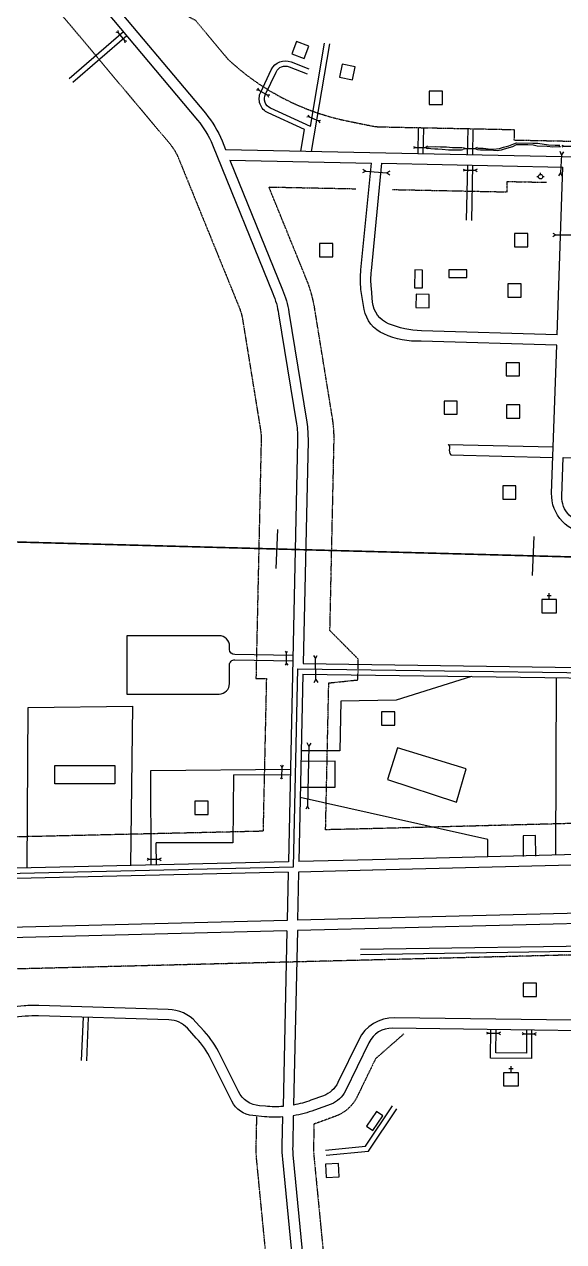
# Model space of a CAD drawing. Header units: inches. Extents: x 2666812 to 2767151, y 580083 to 705712.
# Drawn here: x 2701160 to 2702195, y 620232 to 622571 of the extents above; entities that cross this region are included whole.
import ezdxf

# ---------------------------------------------------------------- set-up
doc = ezdxf.new("R2010")
doc.units = ezdxf.units.IN
doc.header["$MEASUREMENT"] = 0
doc.linetypes.add('PHANTOM', pattern=[2.5, 1.25, -0.25, 0.25, -0.25, 0.25, -0.25])
for name, color, linetype in [('BND-MCD', 42, 'Continuous'), ('PLD-LANDBASE', 252, 'Continuous'), ('PLD-PAR', 1, 'Continuous')]:
    doc.layers.add(name, color=color, linetype=linetype)

# ---------------------------------------------------------------- blocks, each defined once
blk = doc.blocks.new('TIC')
blk.add_line((0, -0.5), (0, 0.5))
blk = doc.blocks.new('CULVERT')
for p, q in [((-52.3, 6.8), (-40.5, 0)), ((-40.5, 0), (-52.3, -6.8)), ((-40.5, 0), (40.5, 0)), ((52.3, 6.8), (40.5, 0)), ((40.5, 0), (52.3, -6.8))]:
    blk.add_line(p, q)
blk = doc.blocks.new('DWELLING2')
blk.add_lwpolyline([(28.3, -25.5), (28.3, 25.5), (-22.7, 25.5), (-22.7, -25.5)], close=True)
blk = doc.blocks.new('DRWAYCULVERT')
for p, q in [((-13.4, 2.1), (-9.7, 0)), ((-9.7, 0), (-13.4, -2.1)), ((-9.7, 0), (9.7, 0)), ((13.5, 2.2), (9.7, 0)), ((9.7, 0), (13.5, -2.2))]:
    blk.add_line(p, q)
blk = doc.blocks.new('CULVERT-LONG-PT1')
for p, q in [((-11.8, 6.8), (0, 0)), ((0, 0), (-11.8, -6.8))]:
    blk.add_line(p, q)
blk = doc.blocks.new('CULVERT-LONG-PT2')
for p, q in [((11.8, 6.8), (0, 0)), ((0, 0), (11.8, -6.8))]:
    blk.add_line(p, q)
blk = doc.blocks.new('FIREPLUG')
for points in [[(-7, 0), (-4.3, 0)], [(0, 4.3), (0, 7)], [(4.3, 0), (7, 0)]]:
    blk.add_lwpolyline(points)
blk.add_circle((0, 0), 4.28)
blk = doc.blocks.new('CHURCH')
for points in [[(0, 25.5), (0, 50.5)], [(-7.8, 41), (7.8, 41)]]:
    blk.add_lwpolyline(points)
blk.add_lwpolyline([(-28.3, -25.5), (28.3, -25.5), (28.3, 25.5), (-28.3, 25.5)], close=True)
blk = doc.blocks.new('HOUSETRL')
blk.add_lwpolyline([(-34.3, -14.8), (34.3, -14.8), (34.3, 14.8), (-34.3, 14.8)], close=True)

msp = doc.modelspace()

# ---------------------------------------------------------------- linework, layer by layer
at = {"layer": 'BND-MCD'}
for points in [[(2706503.4, 622973.9), (2705036, 622617.6, 0.159728), (2704924.8, 622548.7), (2704888.3, 622505.4), (2704914.2, 622060, -0.010508), (2704914.5, 622052), (2704921.5, 621615.8, -0.012051), (2704921.4, 621606.7), (2704903.1, 621035.8), (2703667, 621003.6), (2703666, 621545.8), (2703279.4, 621521.5), (2702954.9, 621528.1), (2702539.6, 621539.2), (2700635, 621589.8), (2699184.8, 621628.5)], [(2699834.3, 620965.5), (2700299.6, 620921.6, 0.029288), (2700321.9, 620920.8), (2701676.5, 620952.1), (2701684.8, 621333), (2702530.3, 621321.2), (2702791, 621317.5, -0.005308), (2702795, 621317.4), (2702925.5, 621312.8), (2702924.5, 620984.2), (2702526.1, 620973.8), (2702521.8, 620870.2), (2702512, 620633.2), (2702500, 620344.4, -0.004635), (2702499.8, 620340.5), (2702409.1, 618831.1)]]:
    msp.add_lwpolyline(points, format="xyb", dxfattribs=at)
at = {"layer": 'PLD-LANDBASE', "linetype": 'PHANTOM', "flags": 128}
for points in [[(2695849.2, 629343.9), (2696052.7, 629154.4, -0.024659), (2696061.6, 629145.2), (2696602.4, 628531.2), (2696705, 628422.5), (2696808.2, 628313.7), (2697105.4, 627993.7), (2697170.8, 627920.9), (2697148.2, 627672.8), (2697328.9, 627474.3), (2697402.9, 627541.6), (2697563.8, 627452.4), (2697830.2, 627083.8, -0.033377), (2697837.3, 627072.5), (2697954.4, 626854), (2697857.5, 626802), (2697893, 626735.8), (2697997.9, 626485.6), (2698099.3, 626528.1), (2698300.4, 626048.6, 0.008108), (2698304.3, 626039.7), (2698369.8, 625896.7), (2698307.1, 625805.4), (2698445.3, 625731.7), (2698561.8, 625477.5, 0.01267), (2698568.4, 625463.8), (2698722.1, 625168.7, 0.022407), (2698735.6, 625145.4), (2699061.1, 624637.3, 0.025685), (2699079, 624612.3), (2699428.1, 624173.8, 0.020139), (2699443.9, 624155.6), (2699923.8, 623643.4, 0.030233), (2699950.2, 623618.5), (2700168.6, 623435.7), (2700218.6, 623380.8), (2700531.6, 623118.8, 0.006745), (2700538.1, 623113.5), (2700558.8, 623097.2), (2700485.8, 623014.6), (2700947.5, 622648.9), (2701028.2, 622750.8), (2701220.8, 622598.2, -0.05081), (2701236.8, 622582.7), (2701438.4, 622342.3, -0.078113), (2701456, 622313), (2701572.1, 622027.4, -0.056433), (2701578.8, 622003.5), (2701613, 621792.4, -0.045588), (2701614.4, 621772.4), (2701604.4, 621314.1), (2701624.4, 621314.4), (2701618, 621020.7)], [(2701618, 621020.7), (2700320.2, 620990.8, -0.029288), (2700306.2, 620991.3), (2699702.5, 621048.2, -0.028435), (2699689.1, 621050.3), (2699095.8, 621175.3, -0.025655), (2699083.9, 621178.5), (2698451.7, 621381.2), (2698372.9, 621475.4), (2698290.1, 621538.2), (2698208.5, 621459.2), (2697323.7, 621759.5), (2696032.3, 622188.4, 0.018476), (2696012.5, 622194.2), (2695680.4, 622277.8, 0.022124), (2695656.1, 622282.8), (2694786.4, 622421.6, 0.010459), (2694774.8, 622423.2), (2693302.9, 622595.4, 0.000465), (2693302.3, 622595.5), (2688790.4, 623114.7, 0.000022), (2688790.4, 623114.7), (2687350.8, 623280.2)], [(2701738.1, 621023.5), (2701744.2, 621305.7), (2701800.1, 621311.4), (2701800.7, 621351.4), (2701746.4, 621406.2), (2701754.3, 621769.4, 0.045588), (2701751.2, 621814.8), (2701717, 622025.9, 0.056433), (2701701.8, 622080.1), (2701629.3, 622258.5)], [(2702535, 621044), (2701826.8, 621025.6, -0.000751), (2701826.4, 621025.6), (2701738.1, 621023.5)], [(2701888.3, 620631.4), (2701834, 620583.6), (2701798.7, 620510.8, -0.193958), (2701757.1, 620473.1), (2701725.4, 620461.5, -0.010373), (2701715.8, 620458.1, -0.010373)], [(2715584.3, 580082.8), (2715285.5, 580416.5, -0.049568), (2715255.7, 580457.2), (2715033.8, 580833.8, -0.059277), (2715009.6, 580889), (2714962.5, 581043.6), (2714948.1, 581039.2), (2714866.3, 581308.2), (2714851.9, 581303.8), (2714718.7, 581741.2, -0.002724), (2714717.8, 581744.2), (2714122.9, 583777.6, 0.001428), (2714122.7, 583778.2), (2714020.1, 584121.7), (2714034.4, 584126), (2713627.3, 585488.6, 0.002241), (2713626.9, 585489.7), (2712923.3, 587770, 0.022069), (2712919.4, 587780.8), (2712637, 588472.6, 0.037947), (2712628.2, 588490.2), (2712288.4, 589058, 0.027194), (2712280.4, 589069.7), (2711823.4, 589673.4, 0.015483), (2711818.3, 589679.7), (2711490.3, 590061.3, 0.04532), (2711473.4, 590077.7), (2710797.8, 590623.6, 0.031182), (2710784.6, 590633), (2709468.2, 591449.1, -0.001604), (2709466.8, 591450.1), (2708535.6, 592035.6, -0.043569), (2708498.2, 592064), (2708202.1, 592332, -0.041827), (2708171.3, 592364.9), (2707877, 592737.8, -0.061861), (2707842.5, 592794.8), (2707684.7, 593147.3, -0.053032), (2707667, 593201.6), (2707545.9, 593772.8, -0.023462), (2707541.8, 593797.8), (2707418.4, 594865.2, 0.012675), (2707417.4, 594871.8), (2707340.7, 595329.9, 0.032174), (2707336.9, 595346.2), (2707210.3, 595762.5), (2706441.6, 598173.7, 0.002157), (2706441.3, 598174.6), (2705838.5, 600010.6, -0.002322), (2705837.7, 600013.1), (2705069, 602429.8, -0.038473), (2705058.8, 602473.2), (2705000, 602851.2, -0.039292), (2704996.6, 602896.5), (2704997.9, 603335, -0.039446), (2705001.6, 603380.6), (2705050.1, 603679.6, -0.03715), (2705060.1, 603721.5), (2705323, 604544.5, 0.032042), (2705326.4, 604558.2), (2705368.3, 604786.7, 0.047703), (2705370, 604807.5), (2705367.2, 605099.7, 0.045631), (2705365.2, 605119.6), (2705284.1, 605536.7, 0.05584), (2705276.8, 605560), (2705140.7, 605869, 0.043123), (2705131.6, 605885.6), (2705058.4, 605995.4), (2705075.1, 606006.5), (2704807.6, 606408.2, -0.043359), (2704785.1, 606449.2), (2704651.2, 606753.8, -0.04117), (2704636.7, 606795.8), (2704561.2, 607092, -0.051478), (2704553.1, 607146.8), (2704538.9, 607471.4, -0.036485), (2704540, 607510.7), (2704566, 607764.9, -0.018757), (2704568.8, 607784.9), (2704765.6, 608884.5, 0.009271), (2704766.3, 608889.3), (2704824.4, 609301.6, 0.025274), (2704825.6, 609314.7), (2704837.2, 609614.4, 0.040232), (2704836.4, 609635.2), (2704776.7, 610121.7, 0.035831), (2704773.1, 610140), (2704659.8, 610557.3, 0.029076), (2704655, 610571.6), (2704484.8, 610995.7, 0.041799), (2704475.1, 611015.1), (2704292.6, 611313.8), (2704275.5, 611303.4), (2704221.5, 611391.7, 0.037631), (2704211.9, 611405.1), (2704162.3, 611464), (2704177.6, 611476.9), (2703914.2, 611790.3, 0.036367), (2703901, 611803.8), (2703641.2, 612034.6, 0.02821), (2703629.7, 612043.7), (2703317.5, 612263.6, 0.032774), (2703303, 612272.4), (2702439.8, 612724.5, -0.028712), (2702413.2, 612740.5), (2702125.6, 612936, -0.085263), (2702059.8, 612999.5), (2701901.5, 613215.2, -0.094297), (2701858, 613306.3), (2701794.1, 613549, -0.063959), (2701785.3, 613617.2), (2701784.9, 613808.8, -0.058705), (2701792.2, 613871.6), (2702265.7, 615868.2, 0.025478), (2702268.1, 615881.2), (2702304.3, 616156.6, 0.051845), (2702305.1, 616183.4), (2702218.5, 617316.9, 0.008951), (2702218, 617321.5), (2702143.8, 617981.6, 0.036086), (2702140.3, 618000.1), (2701795, 619317.4, -0.004823), (2701793.8, 619322.5), (2701657.4, 619887.1, -0.035001), (2701651.1, 619924.4), (2701606.1, 620386, -0.029719), (2701604.9, 620418), (2701606.1, 620473)], [(2701715.8, 620458.1), (2701714.9, 620415.6, 0.029719), (2701715.6, 620396.6), (2701760.6, 619935, 0.035001), (2701764.3, 619913), (2701900.7, 619348.3, 0.004823), (2701901.5, 619345.3), (2701949.3, 619162.8), (2701978.3, 619170.4), (2702209.5, 618288.4), (2702321.4, 618266.4)]]:
    msp.add_lwpolyline(points, format="xyb", dxfattribs=at)
at = {"layer": 'PLD-LANDBASE'}
for points in [[(2698486.7, 625833.5), (2698634.5, 625510.8, 0.01267), (2698639.4, 625500.7), (2698793.1, 625205.6, 0.022407), (2698803, 625188.6), (2699128.4, 624680.5, 0.025685), (2699141.6, 624662.1), (2699490.7, 624223.7, 0.020139), (2699502.3, 624210.3), (2699982.2, 623698.2, 0.030233), (2700001.5, 623679.9), (2700589.4, 623187.8, 0.006745), (2700594, 623184.1), (2701264.3, 622653.1, -0.05081), (2701290.5, 622627.7), (2701492.1, 622387.2, -0.078113), (2701520.9, 622339.4), (2701637, 622053.7, -0.056433), (2701647.9, 622014.7), (2701682.1, 621803.6, -0.045588), (2701684.3, 621770.9), (2701666.7, 620961.8)], [(2699516.9, 624223.9), (2699996.8, 623711.8, 0.030233), (2700014.4, 623695.2), (2700602.2, 623203.2, 0.006745), (2700606.4, 623199.8), (2701276.7, 622668.8, -0.05081), (2701305.8, 622640.5), (2701507.4, 622400.1, -0.078113), (2701539.4, 622346.9), (2701546.2, 622330.3)], [(2701697.6, 622369.1), (2701628.1, 622400.7, -0.419108), (2701613.5, 622440.9), (2701633.9, 622483.7, -0.394279), (2701672, 622498.8), (2701706.1, 622485.3)], [(2701708.8, 622375), (2701632.3, 622409.8, -0.419108), (2701622.5, 622436.6), (2701642.9, 622479.4, -0.394279), (2701668.3, 622489.5), (2701702.4, 622476)], [(2701554.4, 622310.1), (2701655.5, 622061.2, -0.056433), (2701667.6, 622017.9), (2701701.8, 621806.8, -0.045588), (2701704.3, 621770.5), (2701695, 621342.8)], [(2702181.9, 621954.3), (2701921.4, 621962.3, -0.119745), (2701849.8, 621976.2), (2701849.8, 621976.2, -0.250888), (2701812.2, 622023.1), (2701805.9, 622061.7, -0.047445), (2701806, 622099.6), (2701826, 622304.5)], [(2702182.6, 621974.3), (2701922, 621982.3, -0.090142), (2701859, 621995.7, -0.27892), (2701828.3, 622037.4), (2701825.9, 622063.6, -0.047445), (2701825.9, 622097.6), (2701846.1, 622304.1)], [(2702541.6, 621587.7), (2702245.7, 621592.6, -0.419498), (2702172, 621670.2), (2702181.9, 621954.3)], [(2701973.2, 621764, -0.298971), (2701975.8, 621756.3, 0.222294), (2701978.2, 621743.9, 0.705538)], [(2702542.5, 621607.7), (2702241, 621612.7, -0.419498), (2702191.8, 621664.4), (2702194.4, 621738.5)], [(2701675.4, 621358.2), (2701563.6, 621360.1, -0.409239), (2701553.7, 621370.1), (2701553.7, 621376.3, 0.414214), (2701533.7, 621396.3), (2701356.8, 621396.3), (2701356.8, 621284.3), (2701533.6, 621284.3, 0.414214), (2701553.6, 621304.3), (2701553.6, 621340.1, -0.419205), (2701563.7, 621350.1), (2701675.1, 621348.2)], [(2701666.7, 620961.8), (2700321.6, 620930.8, -0.029288), (2700300.6, 620931.5), (2699696.9, 620988.5, -0.028435), (2699676.7, 620991.6), (2699083.4, 621116.6, -0.025655), (2699065.6, 621121.3), (2698321.2, 621360.1)], [(2701666.3, 620941.8), (2700322.1, 620910.8, -0.029288), (2700298.7, 620911.6), (2699695, 620968.6, -0.028435), (2699672.6, 620972), (2699379.9, 621033.7)], [(2702516.5, 620983.5), (2701828.3, 620965.6, -0.000751), (2701827.8, 620965.6), (2701686.8, 620962.3)], [(2702515.7, 620963.5), (2701828.9, 620945.6, -0.000751), (2701828.3, 620945.6), (2701686.3, 620942.3)], [(2701664.3, 620849.2), (2700292.3, 620814.6, -0.020923), (2700277.3, 620814.8), (2699835.4, 620840.7, -0.020022), (2699821.1, 620842.1), (2699367, 620905.4, -0.020662), (2699352.4, 620908.1), (2699323.2, 620914.7)], [(2701656.5, 620492, -0.042527), (2701622.6, 620492.2), (2701611.2, 620493.2, -0.260012), (2701571, 620520.7), (2701535.8, 620591.4, 0.069153), (2701504.7, 620636.8), (2701489.1, 620654, 0.203352), (2701435.9, 620678.5), (2701187.4, 620686, 0.032157), (2701159.2, 620685), (2700826.2, 620652.1, -0.055128), (2700786.6, 620652.5), (2700520.2, 620685.1, 0.105905), (2700428.4, 620676.9), (2700403.2, 620669.1)], [(2701656.1, 620471.9, -0.040232), (2701620.7, 620472.3), (2701598.3, 620474.3, -0.260012), (2701558.1, 620501.8), (2701517.9, 620582.5, 0.069153), (2701489.9, 620623.4), (2701472.9, 620642.1, 0.203352), (2701437.4, 620658.4), (2701186.8, 620666, 0.032157), (2701161.2, 620665.1), (2700828.1, 620632.2, -0.055128), (2700784.2, 620632.7), (2700517.8, 620665.3, 0.105905), (2700434.3, 620657.8), (2700390.1, 620644.1)], [(2702502.8, 620653.6), (2701870.3, 620662.4, 0.291063), (2701801.7, 620620.1), (2701761.7, 620537.7, -0.193958), (2701734, 620512.6), (2701709.9, 620503.7, -0.043203), (2701676.6, 620494.6)], [(2702502, 620633.6), (2701866.8, 620642.4, 0.291063), (2701821.1, 620614.3), (2701776.2, 620521.7, -0.193958), (2701748.5, 620496.6), (2701716.8, 620484.9, -0.047852), (2701676.1, 620474.2)], [(2701700.8, 619929.2), (2701655.9, 620390.8, -0.029719), (2701654.9, 620416.9), (2701656.1, 620471.9)], [(2701676.1, 620474.2), (2701674.9, 620416.5, 0.029719), (2701675.8, 620392.7), (2701720.7, 619931.1, 0.035001), (2701725.4, 619903.6), (2701861.8, 619338.9, 0.004823), (2701862.8, 619335.1), (2702194.3, 618070.4)]]:
    msp.add_lwpolyline(points, format="xyb", dxfattribs=at)
at = {"layer": 'PLD-LANDBASE', "linetype": 'PHANTOM'}
msp.add_lwpolyline([(2699582.5, 624285.5), (2700062.5, 623773.4, 0.030233), (2700072.1, 623764.2), (2700290.6, 623581.4), (2700353.4, 623541.8), (2700666.4, 623279.9, 0.006745), (2700668.5, 623278.2), (2700799.8, 623174.2), (2700849.3, 623122.2), (2701332.6, 622739.3, -0.05081), (2701374.8, 622698.3), (2701463.8, 622592.1), (2701488.1, 622578.8), (2701551, 622503.7, 0.138337), (2701779.4, 622385.5), (2701824.8, 622376.2, 0.045528), (2701842.9, 622374.1), (2702100.1, 622368.8), (2702099.7, 622348.8), (2702562.5, 622339.2), (2702953.4, 622331.2)], format="xyb", dxfattribs=at)
at = {"layer": 'PLD-LANDBASE'}
for points in [[(2701350.1, 622556.5), (2701246.1, 622466.6)], [(2701356.6, 622548.8), (2701252.7, 622459.1)], [(2701708.8, 622375), (2701736.1, 622534.9)], [(2701710.7, 622326.9), (2701746, 622533.3)], [(2701690.5, 622327.3), (2701697.6, 622369.1)], [(2701915.5, 622322.6), (2701916.5, 622371.3)], [(2701925.5, 622322.4), (2701926.5, 622371.1)], [(2702010.6, 622320.7), (2702011.6, 622369.4)], [(2702020.5, 622320.4), (2702021.6, 622369.2)], [(2702029.4, 622333.1), (2702034.9, 622333.1), (2702040.6, 622333.1), (2702055, 622330.9), (2702059.8, 622330.9), (2702071.9, 622332.5), (2702079.5, 622334.8), (2702090.1, 622337.9), (2702099.6, 622341.7), (2702104.4, 622343.3), (2702136, 622342.7), (2702145.2, 622342.5), (2702166, 622339.7), (2702178.5, 622338.9), (2702188, 622338.9)], [(2702189.3, 622335.6), (2702186.1, 622335.6), (2702174.6, 622335.1), (2702163.2, 622336.6), (2702144.2, 622337.1), (2702136.6, 622338.7), (2702126.4, 622339.2), (2702116.3, 622339.2), (2702108.7, 622339.2), (2702103.6, 622339.2), (2702097.1, 622335.4), (2702080.7, 622331.3), (2702075.2, 622329), (2702068.1, 622328), (2702060.2, 622328.5), (2702051.1, 622329.5), (2702040.9, 622329.3), (2702035.6, 622329), (2702030.3, 622330)], [(2701546.2, 622330.3), (2702561.8, 622309.2)], [(2702000.9, 622333.6), (2701992.9, 622333.6), (2701982, 622333.6), (2701970.1, 622334.8), (2701958.7, 622335.1), (2701949.3, 622335.4), (2701936.6, 622335.1), (2701933.8, 622334.8)], [(2701934.1, 622332.8), (2701940.4, 622332.4), (2701947.7, 622331.9), (2701953.3, 622331.6), (2701961.9, 622330.9), (2701973.8, 622329.7), (2701981.8, 622329.7), (2701990.9, 622329.7), (2701998.9, 622330.2), (2702001.6, 622330.7)], [(2702191.2, 622320.6), (2702189.1, 622285.7)], [(2701554.4, 622310.1), (2701826, 622304.5)], [(2701846.1, 622304.1), (2702193.8, 622296.9)], [(2702008.7, 622194.5), (2702010.9, 622300.6)], [(2702018.7, 622194.3), (2702020.9, 622300.4)], [(2702182.6, 621974.3), (2702193.8, 622296.9)], [(2701973.2, 621764), (2702175.1, 621759)], [(2701978.2, 621743.9), (2702174.4, 621739)], [(2702194.4, 621738.5), (2702547.5, 621729.7)], [(2701695, 621342.8), (2702531, 621331.1)], [(2701694.6, 621322.8), (2701686.8, 620962.3)], [(2702018.3, 621318.3), (2701873.3, 621272.8), (2701767.1, 621270.4), (2701765.4, 621175.1), (2701691.4, 621174.9)], [(2701694.6, 621322.8), (2702530.1, 621311.2)], [(2702179.8, 620974.8), (2702181.2, 621316)], [(2701165.4, 620950.3), (2701167.4, 621258.6), (2701367.4, 621261.3), (2701363.4, 620954.7)], [(2701706, 621184.4), (2701703.5, 621069)], [(2701689.4, 621105.4), (2701756.6, 621105.4), (2701756.6, 621155.1), (2701691.4, 621154.9)], [(2701403.3, 620955.8), (2701402.3, 621137.2), (2701670.6, 621140)], [(2701561, 621128.8), (2701560.3, 620998.4)], [(2701561, 621128.8), (2701670.7, 621130)], [(2702049.5, 620971.4), (2702049.5, 621005), (2701689.4, 621085.4)], [(2702141.4, 620972.5), (2702141.3, 621012.5), (2702117.3, 621012), (2702117.1, 620971.9)], [(2701413.3, 620955.8), (2701413.1, 620998.4)], [(2701560.3, 620998.4), (2701413.1, 620998.4)], [(2701666.3, 620941.8), (2701664.3, 620849.2)], [(2701686.3, 620942.3), (2701684.3, 620849.7)], [(2702511.9, 620870.6), (2701684.3, 620849.7)], [(2702511, 620850.6), (2701683.9, 620829.7)], [(2701663.9, 620829.2), (2700471.5, 620799.1)], [(2701663.9, 620829.2), (2701656.5, 620492)], [(2701683.9, 620829.7), (2701676.6, 620494.6)], [(2701805.3, 620794.1), (2702331.7, 620802.1)], [(2701805.2, 620784.1), (2702329.8, 620792.1)], [(2701272.5, 620663.4), (2701269, 620580.2)], [(2701282.5, 620663.1), (2701279, 620579.8)], [(2702133.5, 620638.7), (2702133.5, 620584.2), (2702054.8, 620584.7), (2702055.4, 620639.8)], [(2702123.5, 620638.9), (2702123.5, 620594.2), (2702064.9, 620594.7), (2702065.4, 620639.7)], [(2701738.1, 620408.2), (2701815, 620415.8), (2701866.5, 620493)], [(2701739.1, 620398.3), (2701820.6, 620406.3), (2701874.8, 620487.5)]]:
    msp.add_lwpolyline(points, dxfattribs=at)
at = {"layer": 'PLD-LANDBASE', "linetype": 'PHANTOM'}
for points in [[(2701866.3, 622253.6), (2702086.5, 622249.1), (2702086.5, 622269.1), (2702161.9, 622267.5)], [(2701629.3, 622258.5), (2701796.1, 622255.1)]]:
    msp.add_lwpolyline(points, dxfattribs=at)
at = {"layer": 'PLD-LANDBASE', "const_width": 3}
msp.add_lwpolyline([(2699184.8, 621628.5), (2700634.9, 621590.1), (2702540.7, 621538.9)], dxfattribs=at)
at = {"layer": 'PLD-LANDBASE', "linetype": 'PHANTOM', "flags": 128}
for points in [[(2702471.7, 620726.9), (2702422.9, 620788.3), (2701665.4, 620769.2)], [(2701665.4, 620769.2), (2700450.2, 620738.6)]]:
    msp.add_lwpolyline(points, dxfattribs=at)
at = {"layer": 'PLD-PAR'}
for points in [[(2701876.4, 621181), (2701856.6, 621120.4), (2701989.1, 621076.7), (2702007.7, 621140.3), (2701876.4, 621181)], [(2701333.3, 621146.7), (2701333.3, 621111.5), (2701218.5, 621111.5), (2701218.5, 621146.7), (2701333.3, 621146.7)]]:
    msp.add_lwpolyline(points, close=True, dxfattribs=at)

# ---------------------------------------------------------------- block references
at = {"layer": 'PLD-LANDBASE'}
for p, rotation in [((2701345.9, 622547.2), 309.5897111364869), ((2701618, 622439.6), 329.6972261906531), ((2701715.3, 622389.4), 336.4568419355275), ((2701663.1, 621352.9), 90.55103450817572), ((2701653.8, 621134.2), 268.2462070498431), ((2702128.8, 620631.5), 358.9589009271401)]:
    msp.add_blockref('DRWAYCULVERT', p, dxfattribs=dict(at, rotation=rotation))
for name, p in [('DRWAYCULVERT', (2701920.5, 622334.5)), ('DRWAYCULVERT', (2702204.9, 622337)), ('DRWAYCULVERT', (2702015.5, 622332.5)), ('DRWAYCULVERT', (2702015.4, 622290.7)), ('FIREPLUG', (2702150.7, 622278.4)), ('DRWAYCULVERT', (2701409, 620966.8)), ('DRWAYCULVERT', (2702060.6, 620632.7))]:
    msp.add_blockref(name, p, dxfattribs=at)
for name, p, xscale, yscale, zscale, rotation in [('CULVERT-LONG-PT1', (2702191.2, 622320.6), 0.4999999999999999, 0.4999999999999999, 0.4999999999999999, 266.5402773444047), ('CULVERT', (2701835.3, 622287.3), 0.5, 0.5, 0.5, 355.8170082365056), ('CULVERT-LONG-PT2', (2702189.1, 622285.7), 0.4999999999999999, 0.4999999999999999, 0.4999999999999999, 266.5402773444047), ('TIC', (2701644.7, 621562.7), 74.9999999999798, 74.9999999999798, 74.9999999999798, 357.6840965284039), ('TIC', (2702136.7, 621549.5), 74.99999999982678, 74.99999999982678, 74.99999999982678, 357.6840943656516), ('CULVERT', (2701718.9, 621332.4), 0.5, 0.5, 0.5, 91.4693443925925), ('CULVERT-LONG-PT1', (2701706, 621184.4), 0.5, 0.5, 0.5, 268.7892128543928), ('CULVERT-LONG-PT2', (2701703.5, 621069), 0.5, 0.5, 0.5, 268.7892128543928)]:
    msp.add_blockref(name, p, dxfattribs=dict(at, xscale=xscale, yscale=yscale, zscale=zscale, rotation=rotation))
at = {"layer": 'PLD-LANDBASE', "xscale": 0.5, "yscale": 0.5, "zscale": 0.5}
msp.add_blockref('CULVERT', (2702200.6, 622166.3), dxfattribs=at)
at = {"layer": 'PLD-PAR'}
for name, p, xscale, yscale, zscale, rotation in [('DWELLING2', (2701688.3, 622522.3), 0.5, 0.5, 0.5, 338.4663055020272), ('DWELLING2', (2701778.5, 622480), 0.5, 0.5, 0.5, 348.4694200487688), ('HOUSETRL', (2701916.7, 622081.8), 0.4999999999999999, 0.4999999999999999, 0.4999999999999999, 89.02210255679636), ('DWELLING2', (2701924.2, 622041), 0.5, 0.5, 0.5, 269.0221025564672), ('HOUSETRL', (2701832.2, 620463.8), 0.4999999999999999, 0.4999999999999999, 0.4999999999999999, 55.07036123061879), ('DWELLING2', (2701749.6, 620369), 0.5, 0.5, 0.5, 2.791408522991488)]:
    msp.add_blockref(name, p, dxfattribs=dict(at, xscale=xscale, yscale=yscale, zscale=zscale, rotation=rotation))
at = {"layer": 'PLD-PAR', "xscale": 0.5, "yscale": 0.5, "zscale": 0.5}
for name, p in [('DWELLING2', (2701948.4, 622429.7)), ('DWELLING2', (2701737.6, 622137.1)), ('DWELLING2', (2702112, 622156.2)), ('HOUSETRL', (2701991.9, 622091.8)), ('DWELLING2', (2702099.3, 622059.8)), ('DWELLING2', (2702096.2, 621908.2)), ('DWELLING2', (2701976.8, 621834.5)), ('DWELLING2', (2702096.6, 621827.3)), ('DWELLING2', (2702089.4, 621671.5)), ('CHURCH', (2702167.2, 621453.1)), ('DWELLING2', (2701856.7, 621237.1)), ('DWELLING2', (2701498.6, 621065.6)), ('DWELLING2', (2702129, 620716)), ('CHURCH', (2702094, 620544.1))]:
    msp.add_blockref(name, p, dxfattribs=at)

doc.saveas('drawing.dxf')
